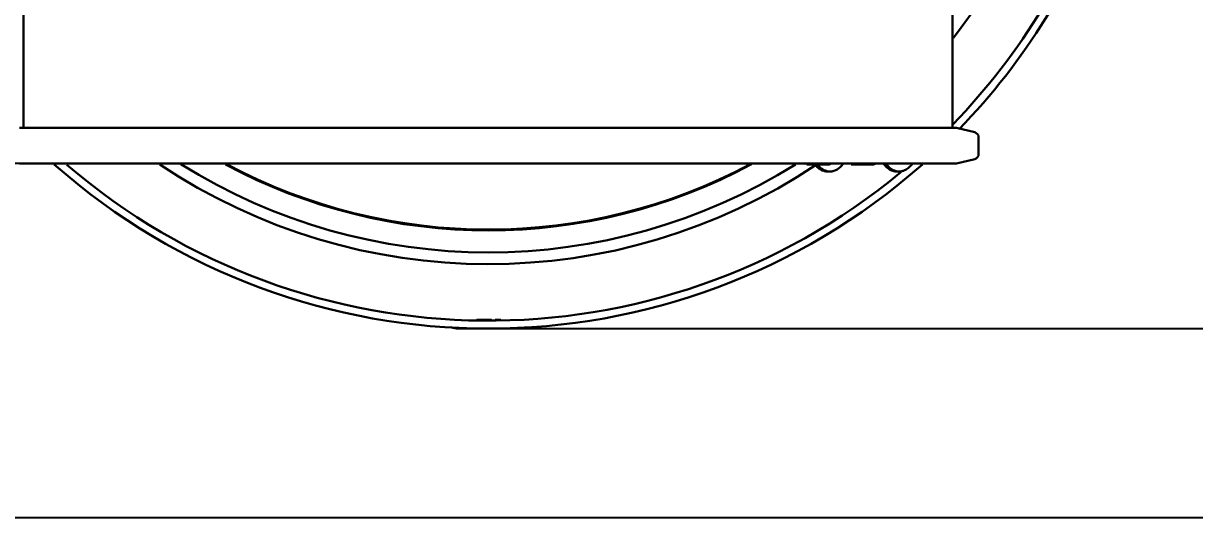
# Model space of a CAD drawing. Header units: millimetres. Extents: x 6781 to 13993, y -7973 to 4183.
# Drawn here: x 7223 to 7813, y -7973 to -7724 of the extents above; entities that cross this region are included whole.
import ezdxf

# ---------------------------------------------------------------- set-up
doc = ezdxf.new("R2010")
doc.units = ezdxf.units.MM
doc.header["$LTSCALE"] = 307.34
doc.header["$PDMODE"] = 3
doc.header["$PDSIZE"] = 8
doc.layers.get('0').update_dxf_attribs({"linetype": 'CONTINUOUS'})
doc.layers.get('Defpoints').update_dxf_attribs({"linetype": 'CONTINUOUS'})
doc.styles.get("Standard").update_dxf_attribs({"font": 'calibri.ttf'})
doc.dimstyles.get("Standard").update_dxf_attribs({"dimtxt": 35, "dimasz": 35, "dimexe": 1.5, "dimexo": 1, "dimtad": 1, "dimdsep": 46, "dimtxsty": 'Standard', "dimblk": '_FILLED', "dimblk1": '_FILLED', "dimblk2": '_FILLED', "dimcen": 0.09, "dimazin": 2, "dimtol": 1, "dimtp": 0.01, "dimtm": 0.01, "dimtfac": 1, "dimtofl": 0, "dimtmove": 0, "dimatfit": 3, "dimldrblk": '_FILLED', "dimfxl": 1, "dimtolj": 1, "dimarcsym": 0})

# ---------------------------------------------------------------- blocks, each defined once
blk = doc.blocks.new('_FILLED')
at = {"color": 0, "linetype": 'ByBlock'}
blk.add_solid([(0, 0), (-1, 0.214), (-1, -0.214)], dxfattribs=at)
blk = doc.blocks.new('*D1042')
at = {"color": 0, "linetype": 'Continuous', "lineweight": -2}
for p, q in [((7774.38, -7135.33), (6961.27, -7135.33)), ((6962.77, -7170.33), (6962.77, -7446.3)), ((6962.77, -7759.38), (6962.77, -7483.41)), ((7466.8, -7794.38), (6961.27, -7794.38))]:
    blk.add_line(p, q, dxfattribs=at)
at = {"layer": 'Defpoints', "color": 0}
for p in [(6962.77, -7135.33), (7775.38, -7135.33), (7467.8, -7794.38)]:
    blk.add_point(p, dxfattribs=at)
at = {"color": 0, "linetype": 'ByBlock', "lineweight": -2, "xscale": 35, "yscale": 35, "zscale": 35}
for p, rotation in [((6962.77, -7135.33), 90), ((6962.77, -7794.38), 270)]:
    blk.add_blockref('_FILLED', p, dxfattribs=dict(at, rotation=rotation))
at = {"color": 0, "lineweight": 30, "insert": (6962.77, -7464.85), "char_height": 35, "attachment_point": 5}
blk.add_mtext('\\A1;\\A1;BVNO-660', dxfattribs=at)
blk = doc.blocks.new('*D1043')
at = {"color": 0, "linetype": 'Continuous', "lineweight": -2}
for p, q in [((7831.24, -7135.33), (8191.96, -7135.33)), ((8190.46, -7170.33), (8190.46, -7488.05)), ((8190.46, -7842.54), (8190.46, -7524.81)), ((7457.95, -7877.54), (8191.96, -7877.54))]:
    blk.add_line(p, q, dxfattribs=at)
at = {"layer": 'Defpoints', "color": 0}
for p in [(7830.24, -7135.33), (8190.46, -7135.33), (7456.95, -7877.54)]:
    blk.add_point(p, dxfattribs=at)
at = {"color": 0, "linetype": 'ByBlock', "lineweight": -2, "xscale": 35, "yscale": 35, "zscale": 35}
for p, rotation in [((8190.46, -7135.33), 90), ((8190.46, -7877.54), 270)]:
    blk.add_blockref('_FILLED', p, dxfattribs=dict(at, rotation=rotation))
at = {"color": 0, "lineweight": 30, "insert": (8190.46, -7506.43), "char_height": 35, "attachment_point": 5}
blk.add_mtext('\\A1;\\A1;742', dxfattribs=at)

msp = doc.modelspace()

# ---------------------------------------------------------------- linework, layer by layer
at = {"color": 7, "linetype": 'Continuous', "lineweight": 30}
for p, q in [((7222.81696, -7776.27435), (7222.81696, -7315.32566)), ((7690.81696, -7776.27435), (7690.81696, -7315.32566)), ((7220.82521, -7776.27435), (7692.8087, -7776.27435)), ((7692.8087, -7776.27435), (7701.95354, -7778.58366)), ((7703.91696, -7789.54679), (7703.91696, -7781.10452)), ((7692.8087, -7794.37696), (7701.95354, -7792.06765)), ((7220.82521, -7794.37696), (7692.8087, -7794.37696)), ((7617.2511, -7794.37696), (7617.34847, -7794.83176)), ((7628.55626, -7794.83176), (7617.34847, -7794.83176)), ((7629.07064, -7798.32566), (7627.87981, -7798.32566)), ((7628.55626, -7794.83176), (7628.45889, -7794.37696)), ((7629.63818, -7794.37696), (7628.55626, -7794.83176)), ((7639.66668, -7794.37696), (7639.76406, -7794.83176)), ((7650.97185, -7794.83176), (7639.76406, -7794.83176)), ((7650.97185, -7794.83176), (7650.87448, -7794.37696)), ((7652.05376, -7794.37696), (7650.97185, -7794.83176)), ((7663.88489, -7798.32566), (7662.69406, -7798.32566)), ((7451.17535, -7873.15443), (7450.97297, -7873.55443)), ((7451.06994, -7873.55443), (7451.32831, -7873.15443)), ((7451.17535, -7873.15443), (7458.48166, -7873.15443)), ((7452.95772, -7873.51145), (7452.95772, -7873.15443)), ((7458.76278, -7873.39849), (7458.48166, -7873.15443)), ((7460.44632, -7873.15443), (7460.18795, -7873.55443)), ((7460.44632, -7873.15443), (7463.293, -7873.15443)), ((7460.95772, -7873.36288), (7461.06318, -7873.15443)), ((7460.95772, -7873.51145), (7460.95772, -7873.15443)), ((7452.85772, -7877.53149), (7441.95772, -7877.53149)), ((7471.95772, -7877.53149), (7461.05772, -7877.53149))]:
    msp.add_line(p, q, dxfattribs=at)
at = {"color": 0, "linetype": 'Continuous'}
msp.add_line((6780.95812, -7972.78928), (13992.87849, -7972.78928), dxfattribs=at)
at = {"color": 7, "linetype": 'Continuous', "lineweight": 30}
for centre, radius, start, end in [((7456.95772, -7547.53602), 297.5, 321.949428, 38.01063082), ((7456.95772, -7547.53602), 326, 315.89245921, 341.91005411), ((7456.95772, -7547.53602), 330, 315.94977127, 340.53932123), ((7701.31696, -7781.10452), 2.6, 0, 75.8276623), ((7701.31696, -7789.54679), 2.6, 284.1723377, 0), ((7456.95772, -7547.53602), 330, 228.51240962, 311.4855825), ((7456.95772, -7547.53602), 326, 229.35664884, 309.59285393), ((7456.95772, -7547.53602), 297.5, 236.20261083, 303.64671633), ((7456.95772, -7547.53602), 291.6, 237.93262072, 302.02361436), ((7456.95772, -7547.53602), 280.49174, 241.84441691, 298.21896728), ((7456.95772, -7547.53602), 280.1, 241.99849928, 298.07928414), ((7441.95772, -7867.53149), 10, 247.37644032, 270), ((7471.95772, -7867.53149), 10, 270, 292.45563083)]:
    msp.add_arc(centre, radius, start, end, dxfattribs=at)
for points, knots in [([(7621.55145, -7794.83191), (7621.99953, -7795.41757), (7622.97706, -7796.47115), (7624.17256, -7797.27788), (7624.78934, -7797.5832)], [0, 0, 0, 0, 0.51725473, 1, 1, 1, 1]), ([(7625.98017, -7797.5832), (7625.36498, -7797.27866), (7624.17247, -7796.47454), (7623.19667, -7795.42463), (7622.74926, -7794.84102)], [0, 0, 0, 0, 0.482788811, 1, 1, 1, 1]), ([(7624.78934, -7797.5832), (7625.27353, -7797.82289), (7626.28319, -7798.19654), (7627.3534, -7798.32562), (7627.87966, -7798.32564)], [0, 0, 0, 0, 0.506570261, 1, 1, 1, 1]), ([(7629.07049, -7798.32564), (7628.54423, -7798.32562), (7627.47401, -7798.19654), (7626.46436, -7797.82289), (7625.98017, -7797.5832)], [0, 0, 0, 0, 0.493429738, 1, 1, 1, 1]), ([(7635.71876, -7794.39329), (7635.30265, -7794.99226), (7634.39028, -7796.08228), (7632.75496, -7797.35181), (7630.95813, -7798.1445), (7629.69006, -7798.32566), (7629.07049, -7798.32564)], [0, 0, 0, 0, 0.272927646, 0.527897295, 0.76814023, 1, 1, 1, 1]), ([(7656.04793, -7794.39622), (7656.5235, -7795.08039), (7657.57851, -7796.30932), (7658.91257, -7797.24115), (7659.60359, -7797.58322)], [0, 0, 0, 0, 0.51937588, 1, 1, 1, 1]), ([(7660.79441, -7797.58322), (7660.10342, -7797.24116), (7658.76941, -7796.30938), (7657.71443, -7795.0805), (7657.23886, -7794.39636)], [0, 0, 0, 0, 0.480622312, 1, 1, 1, 1]), ([(7659.60359, -7797.58322), (7660.08778, -7797.82291), (7661.09744, -7798.19655), (7662.16765, -7798.32562), (7662.69391, -7798.32564)], [0, 0, 0, 0, 0.506570086, 1, 1, 1, 1]), ([(7663.88474, -7798.32564), (7663.35848, -7798.32562), (7662.28826, -7798.19655), (7661.27861, -7797.82291), (7660.79441, -7797.58322)], [0, 0, 0, 0, 0.493429912, 1, 1, 1, 1]), ([(7670.53296, -7794.3933), (7670.11686, -7794.99226), (7669.2045, -7796.08227), (7667.56919, -7797.3518), (7665.77236, -7798.14449), (7664.50431, -7798.32566), (7663.88474, -7798.32564)], [0, 0, 0, 0, 0.272927562, 0.527897241, 0.768140245, 1, 1, 1, 1])]:
    msp.add_open_spline(points, degree=3, knots=knots, dxfattribs=at)

# ---------------------------------------------------------------- dimensions: what is measured, and where the dimension line sits
at = {"linetype": 'Continuous', "lineweight": 30}
for base, p1, p2, text, picture, middle in [((6962.7739, -7135.32566), (7467.80412, -7794.37696), (7775.38318, -7135.32566), '\\A1;BVNO-660', '*D1042', (6962.7739, -7464.85131)), ((8190.4592, -7135.32566), (7456.95193, -7877.53602), (7830.24144, -7135.32566), '\\A1;742', '*D1043', (8190.4592, -7506.43084))]:
    dim = msp.add_linear_dim(base=base, p1=p1, p2=p2, angle=90, text=text, dimstyle='Standard', override={"dimtad": 0, "dimtih": 1, "dimtoh": 1, "dimdec": 4, "dimzin": 0, "dimtxsty": 'Standard', "dimcen": 53.46, "dimadec": 0, "dimazin": 0, "dimtdec": 4, "dimtzin": 0}, dxfattribs=at)
    dim.commit()
    dim.dimension.update_dxf_attribs({"geometry": picture, "text_midpoint": middle, "dimtype": 160})

doc.saveas('drawing.dxf')
